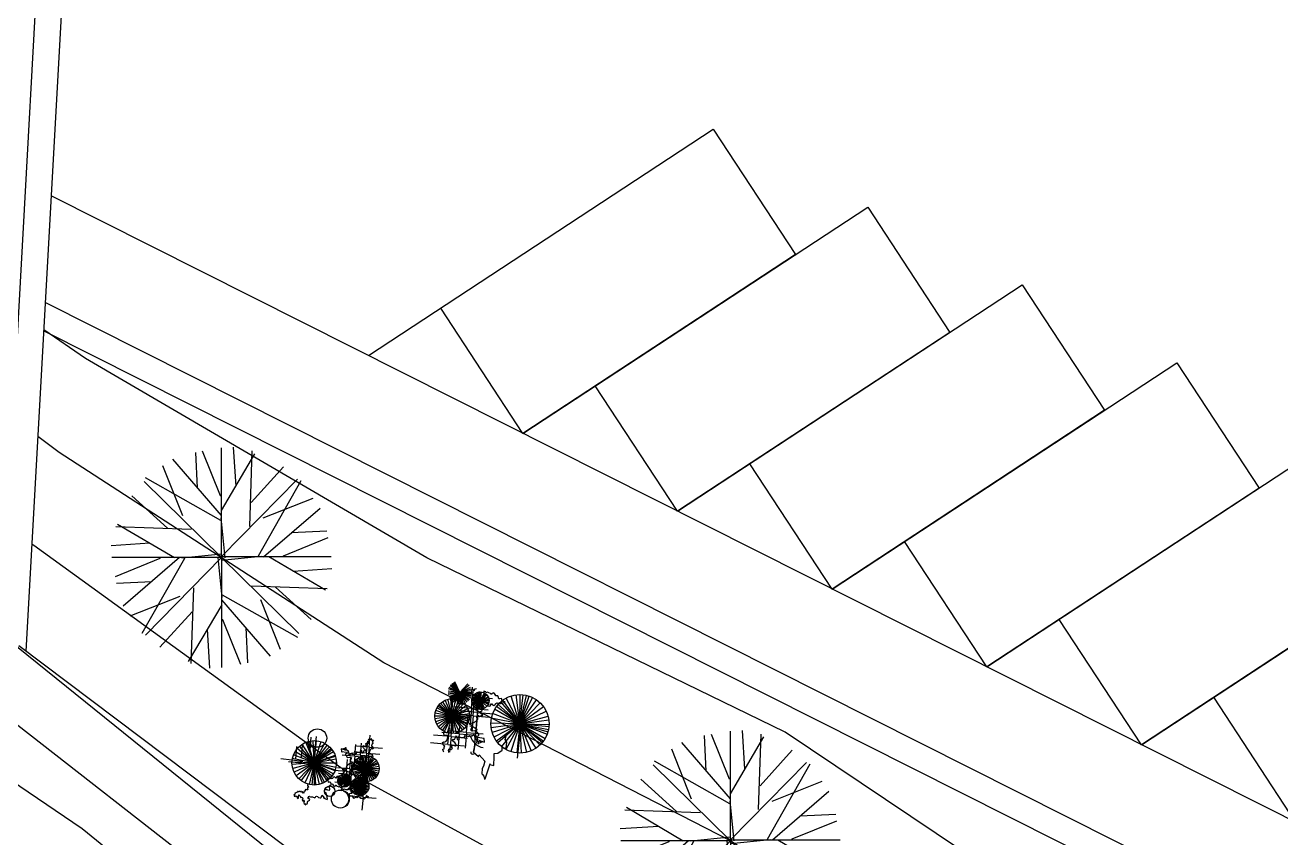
# Model space of a CAD drawing. Header units: millimetres. Extents: x 387 to 811, y 539 to 827.
# Drawn here: x 721.18 to 740.45, y 724.82 to 737.29 of the extents above; entities that cross this region are included whole.
import ezdxf

# ---------------------------------------------------------------- set-up
doc = ezdxf.new("R2010")
doc.units = ezdxf.units.MM
for name, color, linetype in [('12', 115, 'Continuous'), ('cuvas de nível', 51, 'Continuous'), ('LINHA FINA', 8, 'Continuous'), ('MOBILIARIO', 3, 'Continuous'), ('vegetação', 112, 'Continuous')]:
    doc.layers.add(name, color=color, linetype=linetype)

# ---------------------------------------------------------------- blocks, each defined once
blk = doc.blocks.new('T2', base_point=(179.76, 122.92))
for p, q in [((166.66, 160.66), (165.76, 179.9)), ((179.27, 156.4), (169.42, 180.59)), ((179.68, 148.48), (197.76, 179.21)), ((179.76, 122.92), (179.76, 182.32)), ((187.6, 161.67), (186.23, 182.74)), ((158.72, 145.53), (148.04, 172.54)), ((179.77, 145.68), (153.43, 176.25)), ((137.87, 164.08), (179.76, 122.92)), ((179.38, 143.01), (138.6, 166.06)), ((150.5, 138.92), (131.2, 156.4)), ((179.76, 156.27), (179.27, 156.4)), ((181.73, 122.9), (179.52, 144.47)), ((163.39, 138.18), (122.51, 139.57))]:
    blk.add_line(p, q)
blk = doc.blocks.new('AHUA1PL2')
for p, q in [((-0.371, 1.069), (-0.397, 1.614)), ((-0.014, 0.948), (-0.293, 1.634)), ((-0.002, 0.724), (0.51, 1.595)), ((0, 0), (0, 1.683)), ((0.222, 1.098), (0.183, 1.695)), ((-0.596, 0.641), (-0.899, 1.406)), ((0, 0.645), (-0.746, 1.511)), ((-1.187, 1.166), (0, 0)), ((-0.011, 0.569), (-1.166, 1.222)), ((-0.829, 0.453), (-1.376, 0.948)), ((0, 0.945), (-0.014, 0.948)), ((0.056, -0.001), (-0.007, 0.61)), ((-0.464, 0.432), (-1.622, 0.472))]:
    blk.add_line(p, q)
at = {"xscale": 0.02833333322, "yscale": 0.02833333322, "zscale": 0.02833333322}
for p, rotation in [((0, 0.015), 269.9999999999999), ((0, 0), 89.99999999999999), ((0, 0), 180)]:
    blk.add_blockref('T2', p, dxfattribs=dict(at, rotation=rotation))

msp = doc.modelspace()

# ---------------------------------------------------------------- linework, layer by layer
at = {"layer": '12'}
msp.add_line((727.756, 722.743, 98.98), (721.086, 727.763, 99.34), dxfattribs=at)
msp.add_polyline3d([(712.172, 731.704, 92.287), (715.866, 729.163, 92.81), (722.056, 724.963, 93.43), (733.296, 715.813, 94.5), (737.436, 712.293, 94.93), (741.066, 708.673, 94.97), (747.308, 702.019, 95.032)], dxfattribs=at)
at = {"layer": 'cuvas de nível'}
for points in [[(751.303, 693.215, 97), (753.266, 695.053, 97), (752.856, 697.003, 97), (752.106, 699.673, 97), (746.336, 707.393, 97), (741.246, 712.263, 97), (739.116, 714.253, 97), (736.856, 716.403, 97), (735.116, 718.313, 97), (730.336, 721.413, 97), (725.366, 724.273, 97), (720.916, 727.863, 97), (716.526, 731.553, 97), (712.266, 735.413, 97), (712.172, 735.532, 97)], [(745.687, 693.215, 96), (743.736, 696.653, 96), (740.706, 700.913, 96), (739.136, 702.783, 96), (737.756, 704.953, 96), (739.286, 710.483, 96), (733.836, 717.203, 96), (729.246, 720.313, 96), (724.756, 723.663, 96), (720.156, 727.253, 96), (715.236, 731.023, 96), (712.172, 733.948, 96)], [(759.058, 693.215, 100), (758.076, 696.923, 100), (758.436, 704.403, 100), (756.106, 710.073, 100), (750.566, 713.603, 100), (747.396, 715.283, 100), (744.876, 716.823, 100), (742.486, 718.553, 100), (740.626, 720.203, 100), (737.866, 723.073, 100), (732.846, 726.443, 100), (727.346, 729.113, 100), (722.106, 732.173, 100), (721.467, 732.613, 100)], [(757.288, 693.215, 99), (756.076, 697.813, 99), (756.356, 700.013, 99), (755.766, 705.413, 99), (754.296, 707.053, 99), (750.896, 709.873, 99), (745.736, 713.723, 99), (741.256, 716.893, 99), (739.886, 717.993, 99), (738.526, 719.473, 99), (736.946, 721.483, 99), (732.006, 724.773, 99), (726.686, 727.503, 99), (721.706, 730.733, 99), (721.377, 730.976, 99)], [(756.05, 693.215, 98), (755.056, 699.353, 98), (755.746, 701.363, 98), (755.286, 702.703, 98), (753.056, 705.793, 98), (751.396, 705.913, 98), (747.736, 709.293, 98), (743.676, 712.783, 98), (740.546, 715.413, 98), (739.316, 716.393, 98), (737.676, 717.953, 98), (736.036, 719.903, 98), (731.166, 723.093, 98), (726.026, 725.893, 98), (721.316, 729.303, 98), (721.286, 729.327, 98)]]:
    msp.add_polyline3d(points, dxfattribs=at)
at = {"layer": 'LINHA FINA'}
msp.add_line((757.771, 716.455, 122.59), (721.58, 734.668, 122.59), dxfattribs=at)
at = {"layer": 'LINHA FINA', "elevation": 98.996}
for points in [[(726.45, 732.217), (731.74, 735.69), (733.002, 733.768), (728.822, 731.024), (727.56, 732.946)], [(728.822, 731.024), (734.112, 734.496), (735.374, 732.574), (731.195, 729.83), (729.932, 731.752)], [(731.195, 729.83), (736.484, 733.303), (737.747, 731.38), (733.567, 728.636), (732.305, 730.558)], [(733.567, 728.636), (738.857, 732.109), (740.119, 730.186), (735.939, 727.442), (734.677, 729.365)], [(735.939, 727.442), (741.229, 730.915), (742.491, 728.992), (738.312, 726.248), (737.049, 728.171)], [(738.312, 726.248), (743.601, 729.721), (744.864, 727.798), (740.684, 725.054), (739.422, 726.977)]]:
    msp.add_lwpolyline(points, dxfattribs=at)
at = {"layer": 'MOBILIARIO'}
for p, q in [((722.682, 754.633, 114.794), (721.195, 727.681, 99.147)), ((722.252, 754.1, 114.471), (720.809, 727.955, 99.293)), ((757.096, 715.115, 122.59), (721.49, 733.034, 122.59)), ((757.235, 714.598, 122.59), (721.466, 732.599, 122.59))]:
    msp.add_line(p, q, dxfattribs=at)
at = {"layer": 'vegetação'}
for p, q in [((727.854, 727.047, 99), (727.681, 727.105, 99)), ((727.854, 727.047, 99), (727.69, 727.128, 99)), ((727.854, 727.047, 99), (727.706, 727.154, 99)), ((727.854, 727.047, 99), (727.712, 727.162, 99)), ((727.854, 727.047, 99), (727.723, 727.174, 99)), ((727.854, 727.047, 99), (727.735, 727.186, 99)), ((727.854, 727.047, 99), (727.749, 727.196, 99)), ((727.854, 727.047, 99), (727.761, 727.205, 99)), ((727.854, 727.047, 99), (727.775, 727.212, 99)), ((727.854, 727.047, 99), (727.975, 727.184, 99)), ((727.854, 727.047, 99), (727.994, 727.165, 99)), ((727.854, 727.047, 99), (728.016, 727.133, 99)), ((727.854, 727.047, 99), (728.016, 727.133, 99)), ((727.854, 727.047, 99), (728.029, 727.103, 99)), ((727.854, 727.047, 99), (728.034, 727.079, 99)), ((727.734, 726.687, 99), (727.554, 726.884, 99)), ((727.734, 726.687, 99), (727.589, 726.911, 99)), ((727.734, 726.687, 99), (727.628, 726.932, 99)), ((727.734, 726.687, 99), (727.67, 726.946, 99)), ((727.854, 727.047, 99), (727.672, 727.04, 99)), ((727.854, 727.047, 99), (727.673, 727.071, 99)), ((727.854, 727.047, 99), (727.674, 727.016, 99)), ((727.854, 727.047, 99), (727.684, 726.981, 99)), ((727.854, 727.047, 99), (727.693, 726.961, 99)), ((727.854, 727.047, 99), (727.701, 726.947, 99)), ((727.734, 726.687, 99), (727.713, 726.953, 99)), ((727.854, 727.047, 99), (727.714, 726.93, 99)), ((727.854, 727.047, 99), (727.727, 726.916, 99)), ((727.734, 726.687, 99), (727.742, 726.953, 99)), ((727.734, 726.687, 99), (727.789, 726.948, 99)), ((727.734, 726.687, 99), (727.842, 726.931, 99)), ((727.734, 726.687, 99), (727.881, 726.909, 99)), ((727.854, 727.047, 99), (727.746, 726.9, 99)), ((727.854, 727.047, 99), (727.774, 726.883, 99)), ((727.854, 727.047, 99), (727.805, 726.871, 99)), ((727.854, 727.047, 99), (727.837, 726.865, 99)), ((727.854, 727.047, 99), (728.037, 727.054, 99)), ((727.854, 727.047, 99), (727.961, 726.899, 99)), ((727.854, 727.047, 99), (727.933, 726.882, 99)), ((727.854, 727.047, 99), (728.019, 726.967, 99)), ((727.854, 727.047, 99), (728.003, 726.94, 99)), ((727.854, 727.047, 99), (727.986, 726.92, 99)), ((727.854, 727.047, 99), (727.986, 726.92, 99)), ((727.854, 727.047, 99), (728.037, 727.038, 99)), ((727.854, 727.047, 99), (728.032, 727.005, 99)), ((727.854, 727.047, 99), (728.036, 727.024, 99)), ((727.854, 727.047, 99), (728.029, 726.994, 99)), ((727.854, 727.047, 99), (727.87, 726.865, 99)), ((727.854, 727.047, 99), (727.886, 726.867, 99)), ((727.854, 727.047, 99), (727.902, 726.871, 99)), ((728.032, 726.805, 99), (728.055, 727.064, 99)), ((728.168, 726.926, 99), (728.035, 726.932, 99)), ((728.168, 726.926, 99), (728.035, 726.915, 99)), ((728.168, 726.926, 99), (728.036, 726.945, 99)), ((728.168, 726.926, 99), (728.039, 726.963, 99)), ((728.168, 726.926, 99), (728.039, 726.892, 99)), ((728.168, 726.926, 99), (728.047, 726.869, 99)), ((728.168, 726.926, 99), (728.048, 726.985, 99)), ((728.056, 726.693, 99), (728.079, 726.952, 99)), ((728.168, 726.926, 99), (728.059, 726.848, 99)), ((728.168, 726.926, 99), (728.06, 727.005, 99)), ((728.15, 727.064, 99), (728.07, 726.142, 99)), ((728.168, 726.926, 99), (728.075, 726.83, 99)), ((728.168, 726.926, 99), (728.075, 726.83, 99)), ((728.168, 726.926, 99), (728.076, 727.023, 99)), ((728.356, 726.953, 99), (728.088, 726.977, 99)), ((728.168, 726.926, 99), (728.094, 726.815, 99)), ((728.168, 726.926, 99), (728.095, 727.038, 99)), ((728.168, 726.926, 99), (728.115, 726.804, 99)), ((728.168, 726.926, 99), (728.12, 727.051, 99)), ((728.122, 726.744, 99), (728.145, 727.003, 99)), ((728.168, 726.926, 99), (728.137, 726.796, 99)), ((728.168, 726.926, 99), (728.141, 727.057, 99)), ((728.168, 726.926, 99), (728.161, 726.793, 99)), ((728.168, 726.926, 99), (728.163, 727.06, 99)), ((728.168, 726.926, 99), (728.185, 727.059, 99)), ((728.168, 726.926, 99), (728.232, 727.043, 99)), ((728.168, 726.926, 99), (728.246, 727.035, 99)), ((728.168, 726.926, 99), (728.263, 727.02, 99)), ((728.168, 726.926, 99), (728.269, 727.013, 99)), ((728.168, 726.926, 99), (728.288, 726.984, 99)), ((728.168, 726.926, 99), (728.293, 726.972, 99)), ((728.168, 726.926, 99), (728.299, 726.949, 99)), ((728.168, 726.926, 99), (728.299, 726.949, 99)), ((728.168, 726.926, 99), (728.298, 726.898, 99)), ((728.168, 726.926, 99), (728.301, 726.925, 99)), ((728.168, 726.926, 99), (728.288, 726.868, 99)), ((728.168, 726.926, 99), (728.293, 726.879, 99)), ((728.168, 726.926, 99), (728.185, 726.794, 99)), ((728.168, 726.926, 99), (728.268, 726.838, 99)), ((728.168, 726.926, 99), (728.23, 726.808, 99)), ((728.168, 726.926, 99), (728.208, 726.799, 99)), ((728.168, 726.926, 99), (728.23, 726.808, 99)), ((728.775, 726.568, 99), (728.481, 726.906, 99)), ((728.775, 726.568, 99), (728.514, 726.932, 99)), ((728.775, 726.568, 99), (728.565, 726.964, 99)), ((728.775, 726.568, 99), (728.639, 726.995, 99)), ((728.775, 726.568, 99), (728.718, 727.013, 99)), ((728.775, 726.568, 99), (728.778, 727.016, 99)), ((728.775, 726.568, 99), (728.824, 727.014, 99)), ((728.775, 726.568, 99), (728.877, 727.005, 99)), ((728.775, 726.568, 99), (728.916, 726.994, 99)), ((728.775, 726.568, 99), (728.966, 726.974, 99)), ((728.775, 726.568, 99), (729.03, 726.937, 99)), ((728.775, 726.568, 99), (729.087, 726.891, 99)), ((728.775, 726.568, 99), (729.087, 726.89, 99)), ((727.734, 726.687, 99), (727.471, 726.732, 99)), ((727.734, 726.687, 99), (727.482, 726.774, 99)), ((727.734, 726.687, 99), (727.5, 726.815, 99)), ((727.734, 726.687, 99), (727.516, 726.84, 99)), ((727.734, 726.687, 99), (727.53, 726.859, 99)), ((727.734, 726.687, 99), (727.916, 726.882, 99)), ((727.734, 726.687, 99), (727.946, 726.85, 99)), ((727.734, 726.687, 99), (727.973, 726.806, 99)), ((727.734, 726.687, 99), (727.987, 726.772, 99)), ((727.734, 726.687, 99), (727.998, 726.729, 99)), ((727.734, 726.687, 99), (728.001, 726.691, 99)), ((728.032, 726.805, 99), (727.765, 726.828, 99)), ((728.056, 726.693, 99), (727.789, 726.716, 99)), ((728.122, 726.744, 99), (727.855, 726.768, 99)), ((727.957, 726.438, 99), (727.98, 726.697, 99)), ((728.032, 726.805, 99), (728.011, 726.563, 99)), ((728.032, 726.805, 99), (728.285, 726.783, 99)), ((728.056, 726.693, 99), (728.035, 726.451, 99)), ((728.056, 726.693, 99), (728.309, 726.67, 99)), ((728.122, 726.744, 99), (728.101, 726.502, 99)), ((728.122, 726.744, 99), (728.375, 726.722, 99)), ((728.775, 726.568, 99), (728.355, 726.725, 99)), ((728.775, 726.568, 99), (728.387, 726.792, 99)), ((728.775, 726.568, 99), (728.414, 726.834, 99)), ((728.775, 726.568, 99), (728.439, 726.865, 99)), ((728.775, 726.568, 99), (729.136, 726.834, 99)), ((728.775, 726.568, 99), (729.18, 726.761, 99)), ((727.734, 726.687, 99), (727.467, 726.688, 99)), ((727.734, 726.687, 99), (727.471, 726.644, 99)), ((727.734, 726.687, 99), (727.481, 726.601, 99)), ((727.734, 726.687, 99), (727.499, 726.561, 99)), ((727.734, 726.687, 99), (727.523, 726.524, 99)), ((727.734, 726.687, 99), (727.552, 726.491, 99)), ((727.734, 726.687, 99), (727.581, 726.468, 99)), ((727.734, 726.687, 99), (727.612, 726.449, 99)), ((727.734, 726.687, 99), (727.656, 726.431, 99)), ((727.734, 726.687, 99), (727.656, 726.431, 99)), ((727.669, 726.253, 99), (727.692, 726.512, 99)), ((727.734, 726.687, 99), (727.711, 726.421, 99)), ((727.718, 726.373, 99), (727.74, 726.632, 99)), ((727.734, 726.687, 99), (727.989, 726.608, 99)), ((727.734, 726.687, 99), (727.997, 726.641, 99)), ((727.734, 726.687, 99), (728, 726.667, 99)), ((727.734, 726.687, 99), (727.798, 726.428, 99)), ((727.734, 726.687, 99), (727.84, 726.442, 99)), ((727.734, 726.687, 99), (727.922, 726.497, 99)), ((727.734, 726.687, 99), (727.895, 726.473, 99)), ((727.734, 726.687, 99), (727.968, 726.558, 99)), ((727.734, 726.687, 99), (727.953, 726.533, 99)), ((727.734, 726.687, 99), (727.953, 726.533, 99)), ((727.734, 726.687, 99), (727.977, 726.575, 99)), ((727.734, 726.687, 99), (727.75, 726.42, 99)), ((727.845, 726.415, 99), (727.868, 726.674, 99)), ((728.775, 726.568, 99), (728.327, 726.58, 99)), ((728.775, 726.568, 99), (728.331, 726.506, 99)), ((728.775, 726.568, 99), (728.335, 726.654, 99)), ((728.775, 726.568, 99), (728.348, 726.434, 99)), ((728.775, 726.568, 99), (728.376, 726.365, 99)), ((728.775, 726.568, 99), (728.415, 726.302, 99)), ((728.775, 726.568, 99), (728.436, 726.275, 99)), ((728.775, 726.568, 99), (728.494, 726.219, 99)), ((728.775, 726.568, 99), (728.561, 726.175, 99)), ((728.775, 726.568, 99), (728.635, 726.143, 99)), ((728.775, 726.568, 99), (728.635, 726.143, 99)), ((728.775, 726.568, 99), (728.727, 726.123, 99)), ((728.775, 726.568, 99), (729.208, 726.685, 99)), ((728.775, 726.568, 99), (729.219, 726.63, 99)), ((728.775, 726.568, 99), (728.945, 726.153, 99)), ((728.775, 726.568, 99), (729.122, 726.284, 99)), ((728.775, 726.568, 99), (729.137, 726.303, 99)), ((728.775, 726.568, 99), (729.083, 726.243, 99)), ((728.775, 726.568, 99), (729.137, 726.303, 99)), ((728.775, 726.568, 99), (729.02, 726.193, 99)), ((728.775, 726.568, 99), (729.164, 726.345, 99)), ((728.775, 726.568, 99), (729.195, 726.412, 99)), ((728.775, 726.568, 99), (728.874, 726.131, 99)), ((728.775, 726.568, 99), (729.215, 726.483, 99)), ((728.775, 726.568, 99), (729.207, 726.447, 99)), ((728.775, 726.568, 99), (729.223, 726.556, 99)), ((728.775, 726.568, 99), (729.222, 726.526, 99)), ((728.775, 726.568, 99), (728.793, 726.12, 99)), ((725.568, 726.363, 98), (725.55, 726.165, 98)), ((725.618, 725.971, 98), (725.604, 726.312, 98)), ((725.647, 726.372, 98), (725.611, 726.041, 98)), ((725.618, 725.971, 98), (725.655, 726.311, 98)), ((726.46, 726.211, 98), (726.476, 726.395, 98)), ((727.718, 726.373, 99), (727.45, 726.397, 99)), ((727.845, 726.415, 99), (727.578, 726.438, 99)), ((727.957, 726.438, 99), (727.69, 726.462, 99)), ((727.718, 726.373, 99), (727.696, 726.132, 99)), ((727.718, 726.373, 99), (727.97, 726.351, 99)), ((727.845, 726.415, 99), (727.824, 726.173, 99)), ((727.845, 726.415, 99), (728.098, 726.393, 99)), ((727.957, 726.438, 99), (727.936, 726.197, 99)), ((727.957, 726.438, 99), (728.21, 726.416, 99)), ((728.736, 726.043, 99), (728.784, 726.477, 99)), ((725.618, 725.971, 98), (725.322, 726.142, 98)), ((725.348, 726.222, 98), (725.331, 726.024, 98)), ((725.618, 725.971, 98), (725.354, 726.188, 98)), ((725.618, 725.971, 98), (725.393, 726.228, 98)), ((725.433, 726.24, 98), (725.416, 726.042, 98)), ((725.618, 725.971, 98), (725.431, 726.257, 98)), ((725.618, 725.971, 98), (725.489, 726.287, 98)), ((725.618, 725.971, 98), (725.514, 726.297, 98)), ((725.618, 725.971, 98), (725.725, 726.295, 98)), ((725.618, 725.971, 98), (725.725, 726.295, 98)), ((725.618, 725.971, 98), (725.781, 726.271, 98)), ((725.618, 725.971, 98), (725.82, 726.246, 98)), ((725.618, 725.971, 98), (725.855, 726.216, 98)), ((725.618, 725.971, 98), (725.876, 726.195, 98)), ((725.618, 725.971, 98), (725.892, 726.174, 98)), ((725.618, 725.971, 98), (725.912, 726.145, 98)), ((726.423, 726.12, 98), (726.231, 726.137, 98)), ((726.241, 726.07, 98), (726.257, 726.254, 98)), ((726.46, 726.211, 98), (726.268, 726.228, 98)), ((726.326, 726.088, 98), (726.342, 726.272, 98)), ((726.423, 726.12, 98), (726.406, 725.922, 98)), ((726.423, 726.12, 98), (726.439, 726.304, 98)), ((726.423, 726.12, 98), (726.627, 726.102, 98)), ((726.46, 726.211, 98), (726.443, 726.014, 98)), ((726.46, 726.211, 98), (726.664, 726.193, 98)), ((727.669, 726.253, 99), (727.402, 726.277, 99)), ((727.669, 726.253, 99), (727.922, 726.231, 99)), ((725.105, 726.035, 98), (725.446, 725.997, 98)), ((725.222, 725.989, 98), (725.426, 725.971, 98)), ((725.618, 725.971, 98), (725.276, 725.98, 98)), ((725.618, 725.971, 98), (725.277, 725.943, 98)), ((725.618, 725.971, 98), (725.282, 726.036, 98)), ((725.618, 725.971, 98), (725.288, 725.882, 98)), ((725.618, 725.971, 98), (725.298, 726.091, 98)), ((725.618, 725.971, 98), (725.309, 725.825, 98)), ((725.618, 725.971, 98), (725.343, 725.769, 98)), ((725.618, 725.971, 98), (725.38, 725.726, 98)), ((725.618, 725.971, 98), (725.415, 725.696, 98)), ((725.618, 725.971, 98), (725.472, 725.662, 98)), ((725.618, 725.971, 98), (725.54, 725.639, 98)), ((725.618, 725.971, 98), (725.58, 725.632, 98)), ((725.618, 725.971, 98), (725.616, 725.63, 98)), ((725.618, 725.971, 98), (725.938, 726.09, 98)), ((725.618, 725.971, 98), (725.943, 726.074, 98)), ((725.618, 725.971, 98), (725.954, 726.031, 98)), ((725.618, 725.971, 98), (725.842, 725.714, 98)), ((725.618, 725.971, 98), (725.817, 725.694, 98)), ((725.618, 725.971, 98), (725.874, 725.745, 98)), ((725.618, 725.971, 98), (725.937, 725.852, 98)), ((725.618, 725.971, 98), (725.942, 725.864, 98)), ((725.618, 725.971, 98), (725.913, 725.801, 98)), ((725.618, 725.971, 98), (725.893, 725.769, 98)), ((725.618, 725.971, 98), (725.953, 725.906, 98)), ((725.618, 725.971, 98), (725.959, 725.97, 98)), ((725.618, 725.971, 98), (725.959, 725.97, 98)), ((725.618, 725.971, 98), (725.693, 725.638, 98)), ((725.618, 725.971, 98), (725.746, 725.655, 98)), ((725.618, 725.971, 98), (725.778, 725.67, 98)), ((725.618, 725.971, 98), (725.637, 725.63, 98)), ((726.241, 726.07, 98), (726.048, 726.087, 98)), ((726.115, 725.837, 98), (726.131, 726.021, 98)), ((726.326, 726.088, 98), (726.133, 726.105, 98)), ((726.166, 725.877, 98), (726.182, 726.061, 98)), ((726.184, 725.791, 98), (726.2, 725.975, 98)), ((726.411, 725.881, 98), (726.214, 725.932, 98)), ((726.411, 725.881, 98), (726.219, 725.948, 98)), ((726.241, 726.07, 98), (726.223, 725.873, 98)), ((726.411, 725.881, 98), (726.232, 725.979, 98)), ((726.241, 726.07, 98), (726.444, 726.052, 98)), ((726.411, 725.881, 98), (726.244, 725.998, 98)), ((726.411, 725.881, 98), (726.251, 726.007, 98)), ((726.411, 725.881, 98), (726.268, 726.026, 98)), ((726.411, 725.881, 98), (726.296, 726.049, 98)), ((726.326, 726.088, 98), (726.309, 725.891, 98)), ((726.326, 726.088, 98), (726.53, 726.07, 98)), ((726.411, 725.881, 98), (726.328, 726.067, 98)), ((726.411, 725.881, 98), (726.33, 726.068, 98)), ((726.411, 725.881, 98), (726.345, 726.073, 98)), ((726.411, 725.881, 98), (726.362, 726.079, 98)), ((726.411, 725.881, 98), (726.398, 726.084, 98)), ((726.411, 725.881, 98), (726.428, 726.084, 98)), ((726.411, 725.881, 98), (726.47, 726.076, 98)), ((726.411, 725.881, 98), (726.47, 726.076, 98)), ((726.411, 725.881, 98), (726.504, 726.062, 98)), ((726.411, 725.881, 98), (726.527, 726.048, 98)), ((726.411, 725.881, 98), (726.549, 726.03, 98)), ((726.411, 725.881, 98), (726.572, 726.005, 98)), ((726.411, 725.881, 98), (726.59, 725.977, 98)), ((726.411, 725.881, 98), (726.6, 725.956, 98)), ((726.411, 725.881, 98), (726.61, 725.921, 98)), ((726.115, 725.837, 98), (725.922, 725.854, 98)), ((726.166, 725.877, 98), (725.973, 725.893, 98)), ((726.08, 725.699, 98), (725.985, 725.735, 98)), ((726.08, 725.699, 98), (725.989, 725.743, 98)), ((726.184, 725.791, 98), (725.991, 725.808, 98)), ((726.08, 725.699, 98), (726.004, 725.766, 98)), ((726.08, 725.699, 98), (726.033, 725.788, 98)), ((726.08, 725.699, 98), (726.033, 725.788, 98)), ((726.08, 725.699, 98), (726.049, 725.795, 98)), ((726.08, 725.699, 98), (726.077, 725.8, 98)), ((726.08, 725.699, 98), (726.093, 725.799, 98)), ((726.08, 725.699, 98), (726.11, 725.796, 98)), ((726.08, 725.699, 98), (726.121, 725.792, 98)), ((726.08, 725.699, 98), (726.137, 725.783, 98)), ((726.08, 725.699, 98), (726.151, 725.772, 98)), ((726.08, 725.699, 98), (726.151, 725.772, 98)), ((726.08, 725.699, 98), (726.163, 725.758, 98)), ((726.08, 725.699, 98), (726.172, 725.742, 98)), ((726.115, 725.837, 98), (726.098, 725.64, 98)), ((726.115, 725.837, 98), (726.319, 725.82, 98)), ((726.166, 725.877, 98), (726.148, 725.679, 98)), ((726.166, 725.877, 98), (726.369, 725.859, 98)), ((726.184, 725.791, 98), (726.166, 725.594, 98)), ((726.184, 725.791, 98), (726.387, 725.773, 98)), ((726.411, 725.881, 98), (726.207, 725.878, 98)), ((726.411, 725.881, 98), (726.208, 725.896, 98)), ((726.411, 725.881, 98), (726.209, 725.86, 98)), ((726.411, 725.881, 98), (726.21, 725.916, 98)), ((726.411, 725.881, 98), (726.216, 725.824, 98)), ((726.411, 725.881, 98), (726.229, 725.79, 98)), ((726.411, 725.881, 98), (726.248, 725.759, 98)), ((726.319, 725.607, 98), (726.259, 725.732, 98)), ((726.411, 725.881, 98), (726.273, 725.732, 98)), ((726.319, 725.607, 98), (726.28, 725.74, 98)), ((726.411, 725.881, 98), (726.294, 725.715, 98)), ((726.319, 725.607, 98), (726.303, 725.745, 98)), ((726.319, 725.607, 98), (726.326, 725.746, 98)), ((726.319, 725.607, 98), (726.339, 725.744, 98)), ((726.319, 725.607, 98), (726.357, 725.741, 98)), ((726.319, 725.607, 98), (726.38, 725.732, 98)), ((726.411, 725.881, 98), (726.328, 725.695, 98)), ((726.411, 725.881, 98), (726.351, 725.687, 98)), ((726.411, 725.881, 98), (726.369, 725.682, 98)), ((726.411, 725.881, 98), (726.393, 725.679, 98)), ((726.411, 725.881, 98), (726.614, 725.885, 98)), ((726.411, 725.881, 98), (726.614, 725.885, 98)), ((726.411, 725.881, 98), (726.414, 725.678, 98)), ((726.411, 725.881, 98), (726.441, 725.68, 98)), ((726.411, 725.881, 98), (726.477, 725.689, 98)), ((726.411, 725.881, 98), (726.566, 725.75, 98)), ((726.411, 725.881, 98), (726.54, 725.724, 98)), ((726.411, 725.881, 98), (726.51, 725.704, 98)), ((726.411, 725.881, 98), (726.577, 725.764, 98)), ((726.411, 725.881, 98), (726.589, 725.784, 98)), ((726.411, 725.881, 98), (726.611, 725.848, 98)), ((726.411, 725.881, 98), (726.602, 725.813, 98)), ((725.937, 725.678, 98), (726.141, 725.66, 98)), ((726.08, 725.699, 98), (725.979, 725.703, 98)), ((726.08, 725.699, 98), (725.979, 725.686, 98)), ((726.08, 725.699, 98), (725.981, 725.72, 98)), ((726.08, 725.699, 98), (725.983, 725.67, 98)), ((726.08, 725.699, 98), (725.989, 725.654, 98)), ((726.08, 725.699, 98), (725.993, 725.647, 98)), ((726.08, 725.699, 98), (726.003, 725.632, 98)), ((726.08, 725.699, 98), (726.016, 725.619, 98)), ((726.08, 725.699, 98), (726.032, 725.609, 98)), ((726.08, 725.699, 98), (726.067, 725.598, 98)), ((726.08, 725.699, 98), (726.178, 725.725, 98)), ((726.08, 725.699, 98), (726.182, 725.707, 98)), ((726.08, 725.699, 98), (726.162, 725.638, 98)), ((726.08, 725.699, 98), (726.178, 725.671, 98)), ((726.08, 725.699, 98), (726.181, 725.684, 98)), ((726.08, 725.699, 98), (726.172, 725.654, 98)), ((726.08, 725.699, 98), (726.182, 725.694, 98)), ((726.08, 725.699, 98), (726.117, 725.604, 98)), ((726.08, 725.699, 98), (726.084, 725.597, 98)), ((726.08, 725.699, 98), (726.101, 725.599, 98)), ((726.08, 725.699, 98), (726.084, 725.597, 98)), ((726.08, 725.699, 98), (726.136, 725.613, 98)), ((726.08, 725.699, 98), (726.15, 725.625, 98)), ((726.319, 725.607, 98), (726.18, 725.614, 98)), ((726.319, 725.607, 98), (726.18, 725.601, 98)), ((726.319, 725.607, 98), (726.181, 725.626, 98)), ((726.319, 725.607, 98), (726.182, 725.582, 98)), ((726.319, 725.607, 98), (726.186, 725.647, 98)), ((726.319, 725.607, 98), (726.186, 725.564, 98)), ((726.319, 725.607, 98), (726.191, 725.662, 98)), ((726.319, 725.607, 98), (726.194, 725.668, 98)), ((726.319, 725.607, 98), (726.196, 725.541, 98)), ((726.319, 725.607, 98), (726.196, 725.541, 98)), ((726.319, 725.607, 98), (726.206, 725.688, 98)), ((726.319, 725.607, 98), (726.212, 725.517, 98)), ((726.319, 725.607, 98), (726.221, 725.705, 98)), ((726.319, 725.607, 98), (726.227, 725.502, 98)), ((726.319, 725.607, 98), (726.239, 725.72, 98)), ((726.319, 725.607, 98), (726.247, 725.487, 98)), ((726.319, 725.607, 98), (726.258, 725.481, 98)), ((726.319, 725.607, 98), (726.268, 725.477, 98)), ((726.319, 725.607, 98), (726.29, 725.47, 98)), ((726.319, 725.607, 98), (726.3, 725.469, 98)), ((726.319, 725.607, 98), (726.318, 725.467, 98)), ((726.319, 725.607, 98), (726.402, 725.719, 98)), ((726.319, 725.607, 98), (726.416, 725.707, 98)), ((726.319, 725.607, 98), (726.426, 725.696, 98)), ((726.319, 725.607, 98), (726.436, 725.683, 98)), ((726.319, 725.607, 98), (726.442, 725.672, 98)), ((726.319, 725.607, 98), (726.449, 725.657, 98)), ((726.319, 725.607, 98), (726.456, 725.631, 98)), ((726.319, 725.607, 98), (726.458, 725.612, 98)), ((726.319, 725.607, 98), (726.417, 725.508, 98)), ((726.319, 725.607, 98), (726.432, 725.525, 98)), ((726.319, 725.607, 98), (726.444, 725.545, 98)), ((726.319, 725.607, 98), (726.457, 725.587, 98)), ((726.319, 725.607, 98), (726.451, 725.563, 98)), ((726.319, 725.607, 98), (726.4, 725.493, 98)), ((726.319, 725.607, 98), (726.358, 725.473, 98)), ((726.319, 725.607, 98), (726.343, 725.469, 98)), ((726.319, 725.607, 98), (726.343, 725.469, 98)), ((726.319, 725.607, 98), (726.38, 725.481, 98)), ((726.368, 725.444, 98), (726.384, 725.628, 98)), ((726.368, 725.444, 98), (726.175, 725.461, 98)), ((726.368, 725.444, 98), (726.35, 725.246, 98)), ((726.368, 725.444, 98), (726.571, 725.426, 98))]:
    msp.add_line(p, q, dxfattribs=at)
for points, elevation in [([(728.042, 727.129), (728.03, 727.049), (728.049, 727.104), (728.062, 727.089), (728.061, 727.075), (728.071, 727.079), (728.087, 727.106), (728.087, 727.106), (728.107, 727.109), (728.111, 727.108)], 99), ([(728.279, 726.845), (728.313, 726.842), (728.322, 726.846), (728.324, 726.865), (728.324, 726.87), (728.349, 726.873), (728.357, 726.857), (728.375, 726.851), (728.401, 726.868), (728.401, 726.873), (728.407, 726.882), (728.426, 726.89), (728.426, 726.89), (728.439, 726.869), (728.464, 726.882), (728.478, 726.88), (728.513, 726.892), (728.542, 726.899), (728.547, 726.908), (728.519, 726.91), (728.505, 726.911), (728.501, 726.921), (728.494, 726.955), (728.465, 726.953), (728.456, 726.954), (728.451, 726.954), (728.44, 726.989), (728.436, 726.999), (728.417, 726.996), (728.417, 726.996), (728.398, 726.997), (728.399, 727.012), (728.382, 727.037), (728.368, 727.043), (728.348, 727.035), (728.343, 727.026), (728.279, 727.056), (728.273, 727.046), (728.259, 727.048), (728.25, 727.058), (728.223, 727.07), (728.221, 727.056)], 99), ([(728.32, 727.038), (728.319, 727.034), (728.322, 727.034), (728.325, 727.034), (728.327, 727.034), (728.327, 727.032), (728.329, 727.031), (728.33, 727.03), (728.334, 727.028), (728.335, 727.028), (728.341, 727.026), (728.345, 727.03), (728.345, 727.031), (728.35, 727.036)], 99), ([(727.686, 726.131), (727.683, 726.142), (727.679, 726.152), (727.686, 726.18), (727.701, 726.188), (727.714, 726.173), (727.74, 726.194), (727.727, 726.205), (727.729, 726.234), (727.744, 726.242), (727.786, 726.229), (727.802, 726.242), (727.793, 726.252), (727.785, 726.267), (727.776, 726.282), (727.763, 726.293), (727.741, 726.319), (727.743, 726.333), (727.771, 726.33), (727.793, 726.367), (727.8, 726.385), (727.814, 726.331), (727.832, 726.311), (727.848, 726.338), (727.835, 726.353), (727.837, 726.372), (727.869, 726.36), (727.888, 726.358), (727.927, 726.369), (727.929, 726.388), (727.948, 726.382), (727.99, 726.373), (728, 726.382), (728.014, 726.376), (728.053, 726.387), (728.065, 726.41), (728.087, 726.341), (728.122, 726.304), (728.141, 726.298), (728.128, 726.266), (728.183, 726.285), (728.147, 726.312), (728.23, 726.285), (728.226, 726.343), (728.122, 726.357), (728.109, 726.372), (728.144, 726.389), (728.146, 726.412), (728.137, 726.418), (728.123, 726.419), (728.124, 726.438), (728.116, 726.448), (728.098, 726.464), (728.069, 726.457), (728.022, 726.471), (728.028, 726.485), (728.047, 726.536), (728.038, 726.541), (728.025, 726.552), (728.006, 726.558), (728.008, 726.577), (728.032, 726.58), (728.066, 726.587), (728.112, 726.621), (728.134, 726.652), (728.115, 726.663), (728.112, 726.683), (728.128, 726.696), (728.151, 726.684), (728.204, 726.699), (728.178, 726.72), (728.169, 726.731), (728.171, 726.749), (728.171, 726.749), (728.172, 726.759), (728.196, 726.771), (728.193, 726.786)], 99), ([(728.004, 726.54), (728.052, 726.526), (728.114, 726.488), (728.1, 726.44), (728.09, 726.402), (728.131, 726.328), (728.085, 726.237), (728.058, 726.141), (728.141, 726.066), (728.149, 726.095), (728.236, 725.998), (728.215, 725.921), (728.194, 725.885), (728.192, 725.803), (728.199, 725.791), (728.223, 725.764), (728.231, 725.72), (728.243, 725.727), (728.317, 725.955), (728.315, 725.945), (728.372, 725.929), (728.378, 726.062), (728.382, 726.113), (728.436, 726.118), (728.5, 726.163), (728.501, 726.204), (728.562, 726.197), (728.576, 726.287), (728.546, 726.326), (728.562, 726.384)], 99), ([(726.524, 726.311), (726.502, 726.313), (726.502, 726.313), (726.503, 726.328), (726.504, 726.331), (726.5, 726.335), (726.493, 726.336), (726.489, 726.325), (726.485, 726.326), (726.47, 726.327), (726.46, 726.328), (726.452, 726.328), (726.444, 726.315), (726.45, 726.296), (726.453, 726.288), (726.447, 726.267), (726.436, 726.261), (726.426, 726.273), (726.406, 726.256), (726.416, 726.248), (726.414, 726.226), (726.403, 726.22), (726.371, 726.23), (726.359, 726.22), (726.366, 726.212), (726.372, 726.201), (726.378, 726.189), (726.389, 726.181), (726.405, 726.161), (726.404, 726.151), (726.382, 726.153), (726.366, 726.125), (726.361, 726.111), (726.35, 726.152), (726.337, 726.167), (726.324, 726.147), (726.334, 726.135), (726.332, 726.121), (726.308, 726.13), (726.293, 726.131), (726.264, 726.123), (726.262, 726.108), (726.248, 726.113), (726.216, 726.12), (726.208, 726.113), (726.198, 726.118), (726.168, 726.109), (726.159, 726.092), (726.142, 726.144), (726.115, 726.172), (726.101, 726.177), (726.11, 726.202), (726.069, 726.187), (726.096, 726.167), (726.033, 726.187), (726.036, 726.143), (726.115, 726.132), (726.125, 726.12), (726.099, 726.108), (726.097, 726.09), (726.104, 726.086), (726.115, 726.085), (726.113, 726.07), (726.12, 726.063), (726.134, 726.051), (726.156, 726.056), (726.191, 726.045), (726.187, 726.035), (726.172, 725.996), (726.179, 725.992), (726.19, 725.984), (726.204, 725.979), (726.202, 725.964), (726.184, 725.962), (726.158, 725.957), (726.123, 725.931), (726.106, 725.907), (726.12, 725.899), (726.123, 725.884), (726.111, 725.874), (726.093, 725.883), (726.052, 725.872), (726.073, 725.856), (726.079, 725.848), (726.078, 725.833), (726.078, 725.833), (726.078, 725.826), (726.059, 725.817), (726.061, 725.806)], 98), ([(726.531, 726.311), (726.507, 726.291), (726.514, 726.287), (726.52, 726.272), (726.52, 726.268), (726.505, 726.262), (726.503, 726.244), (726.499, 726.233), (726.512, 726.221), (726.515, 726.217), (726.515, 726.207), (726.524, 726.195), (726.524, 726.188), (726.494, 726.183), (726.483, 726.177), (726.466, 726.153), (726.462, 726.109), (726.477, 726.108), (726.498, 726.102), (726.505, 726.102), (726.508, 726.087), (726.507, 726.083), (726.507, 726.076), (726.506, 726.069)], 98), ([(727.596, 726.139), (727.607, 726.149), (727.598, 726.154), (727.59, 726.174), (727.591, 726.179), (727.611, 726.187), (727.613, 726.21), (727.619, 726.224), (727.601, 726.24), (727.597, 726.245), (727.598, 726.259), (727.585, 726.275), (727.586, 726.284), (727.624, 726.291), (727.639, 726.299), (727.661, 726.33), (727.666, 726.387), (727.647, 726.389), (727.619, 726.396), (727.61, 726.397), (727.607, 726.416), (727.607, 726.421), (727.608, 726.431), (727.609, 726.44)], 99), ([(725.995, 725.76), (725.97, 725.763), (725.963, 725.76), (725.961, 725.745), (725.961, 725.742), (725.943, 725.74), (725.936, 725.751), (725.922, 725.756), (725.903, 725.743), (725.903, 725.739), (725.898, 725.732), (725.883, 725.726), (725.883, 725.726), (725.874, 725.742), (725.855, 725.733), (725.844, 725.734), (725.818, 725.725), (725.795, 725.72), (725.791, 725.713), (725.813, 725.711), (725.824, 725.71), (725.827, 725.702), (725.832, 725.676), (725.854, 725.678), (725.861, 725.677), (725.864, 725.677), (725.873, 725.651), (725.876, 725.643), (725.891, 725.646), (725.891, 725.646), (725.905, 725.644), (725.904, 725.634), (725.917, 725.614), (725.928, 725.61), (725.943, 725.616), (725.947, 725.623), (725.996, 725.6), (726, 725.607), (726.011, 725.606), (726.018, 725.598), (726.039, 725.589), (726.04, 725.6)], 98), ([(725.517, 725.638), (725.515, 725.636), (725.515, 725.635), (725.515, 725.631), (725.515, 725.629), (725.514, 725.626), (725.517, 725.625), (725.518, 725.621), (725.52, 725.617), (725.522, 725.615), (725.524, 725.611), (725.526, 725.606), (725.528, 725.602), (725.528, 725.599), (725.521, 725.593), (725.521, 725.592), (725.519, 725.591), (725.515, 725.587), (725.513, 725.582), (725.513, 725.577), (725.516, 725.572), (725.52, 725.562), (725.519, 725.558), (725.515, 725.554), (725.506, 725.554), (725.494, 725.559), (725.492, 725.56), (725.479, 725.557), (725.479, 725.552), (725.48, 725.547), (725.481, 725.544), (725.478, 725.538), (725.47, 725.535), (725.46, 725.531), (725.457, 725.524), (725.458, 725.519), (725.46, 725.513), (725.459, 725.505), (725.442, 725.51), (725.436, 725.524), (725.436, 725.524), (725.434, 725.524), (725.433, 725.518), (725.43, 725.518), (725.43, 725.518), (725.428, 725.518), (725.424, 725.521), (725.425, 725.522), (725.424, 725.528), (725.423, 725.53), (725.42, 725.53), (725.418, 725.53), (725.414, 725.528), (725.413, 725.526), (725.407, 725.525), (725.392, 725.535), (725.392, 725.535), (725.394, 725.532), (725.38, 725.525), (725.378, 725.526), (725.373, 725.529), (725.364, 725.531), (725.365, 725.53), (725.364, 725.525), (725.361, 725.522), (725.353, 725.519), (725.352, 725.52), (725.35, 725.517), (725.337, 725.509), (725.323, 725.505), (725.327, 725.499), (725.323, 725.492), (725.321, 725.488), (725.319, 725.483), (725.315, 725.482), (725.312, 725.481), (725.306, 725.482), (725.307, 725.478), (725.31, 725.477), (725.312, 725.473), (725.314, 725.469), (725.312, 725.465), (725.312, 725.46), (725.317, 725.457), (725.323, 725.46), (725.325, 725.462), (725.329, 725.465), (725.331, 725.464), (725.329, 725.461), (725.336, 725.45), (725.337, 725.45), (725.343, 725.453), (725.347, 725.453), (725.361, 725.446), (725.354, 725.433), (725.372, 725.421), (725.377, 725.437), (725.378, 725.46), (725.38, 725.477), (725.385, 725.48), (725.387, 725.478), (725.39, 725.467), (725.393, 725.466), (725.403, 725.465), (725.405, 725.465), (725.408, 725.455), (725.407, 725.451), (725.409, 725.442), (725.416, 725.434), (725.421, 725.437), (725.431, 725.441), (725.433, 725.444), (725.441, 725.425), (725.444, 725.418), (725.439, 725.412), (725.435, 725.407), (725.445, 725.382), (725.447, 725.39), (725.453, 725.391), (725.457, 725.384), (725.46, 725.378), (725.457, 725.372), (725.457, 725.357), (725.462, 725.347), (725.487, 725.325), (725.486, 725.338), (725.495, 725.346), (725.501, 725.335), (725.512, 725.34), (725.516, 725.354), (725.515, 725.372), (725.519, 725.38), (725.532, 725.386), (725.548, 725.398), (725.553, 725.413), (725.537, 725.419), (725.53, 725.423), (725.521, 725.439), (725.529, 725.45), (725.542, 725.454), (725.563, 725.45), (725.593, 725.447), (725.628, 725.434), (725.633, 725.441), (725.636, 725.445), (725.641, 725.456), (725.654, 725.46), (725.668, 725.455), (725.673, 725.45), (725.684, 725.438), (725.707, 725.431), (725.718, 725.433), (725.725, 725.437), (725.728, 725.45), (725.729, 725.459), (725.738, 725.466), (725.757, 725.461), (725.762, 725.452), (725.771, 725.432), (725.781, 725.421), (725.819, 725.408), (725.822, 725.416), (725.814, 725.471), (725.806, 725.488), (725.803, 725.508), (725.789, 725.514), (725.776, 725.519), (725.774, 725.529), (725.775, 725.549), (725.786, 725.56), (725.813, 725.559), (725.823, 725.554), (725.855, 725.552), (725.858, 725.565), (725.858, 725.579), (725.847, 725.595), (725.856, 725.601), (725.86, 725.625), (725.878, 725.637)], 98), ([(725.517, 725.626), (725.514, 725.623), (725.517, 725.616), (725.52, 725.611), (725.526, 725.604), (725.527, 725.599)], 98), ([(725.965, 725.614), (725.965, 725.617), (725.963, 725.616), (725.961, 725.617), (725.959, 725.617), (725.959, 725.618), (725.958, 725.619), (725.957, 725.619), (725.954, 725.621), (725.953, 725.621), (725.948, 725.623), (725.945, 725.62), (725.945, 725.619), (725.941, 725.615)], 98), ([(726.414, 725.476), (726.424, 725.461), (726.452, 725.451), (726.445, 725.448), (726.408, 725.448), (726.407, 725.433), (726.387, 725.413), (726.373, 725.418), (726.369, 725.418), (726.326, 725.422), (726.327, 725.433), (726.316, 725.437), (726.289, 725.458), (726.28, 725.437), (726.272, 725.434), (726.258, 725.439), (726.255, 725.446), (726.24, 725.44), (726.235, 725.426), (726.231, 725.423), (726.212, 725.45), (726.213, 725.457), (726.166, 725.461), (726.158, 725.499), (726.199, 725.506), (726.185, 725.522), (726.186, 725.565), (726.144, 725.584), (726.141, 725.558), (726.105, 725.558), (726.084, 725.567), (726.077, 725.571), (726.061, 725.558), (726.027, 725.543), (726.053, 725.584), (726.043, 725.592)], 98), ([(726.177, 725.544), (726.186, 725.605), (726.171, 725.563), (726.161, 725.575), (726.162, 725.586), (726.154, 725.583), (726.142, 725.562), (726.142, 725.562), (726.127, 725.56), (726.123, 725.56)], 98), ([(725.544, 725.453), (725.526, 725.447)], 98)]:
    msp.add_lwpolyline(points, dxfattribs=dict(at, elevation=elevation))
for centre, radius in [((727.734, 726.687, 99), 0.267), ((728.168, 726.926, 99), 0.133), ((728.775, 726.568, 99), 0.448), ((725.618, 725.971, 98), 0.341), ((725.668, 726.35, 98), 0.142), ((726.411, 725.881, 98), 0.203), ((726.08, 725.699, 98), 0.102), ((726.319, 725.607, 98), 0.139), ((725.857, 725.535, 98), 0.0799), ((726.019, 725.415, 98), 0.138)]:
    msp.add_circle(centre, radius, dxfattribs=at)
for centre, radius, start, end in [((728.131, 726.674, 99), 0.0197, 114.0097, 214.1083), ((728.13, 726.676, 99), 0.0177, 342.8659, 114.0097), ((728.186, 726.75, 99), 0.0161, 91.6816, 193.4392), ((728.194, 726.704, 99), 0.00951, 257.3863, 50.1594), ((728.333, 726.861, 99), 0.0104, 64.3864, 207.4939), ((728.341, 726.877, 99), 0.00712, 244.3864, 347.6024), ((728.019, 726.565, 99), 0.0118, 150.5027, 249.8456), ((727.759, 726.318, 99), 0.0141, 95.309, 233.7331), ((727.845, 726.359, 99), 0.0112, 38.5466, 218.0514), ((728.001, 726.374, 99), 0.00811, 52.2283, 167.375), ((728.254, 726.45, 99), 0.25, 195.1038, 260.4803), ((728.038, 726.477, 99), 0.0109, 132.8314, 267.8072), ((728.062, 726.396, 99), 0.00697, 13.2346, 188.6927), ((728.122, 726.368, 99), 0.00867, 91.4086, 258.5914), ((728.13, 726.425, 99), 0.00683, 140.8772, 310.4756), ((728.165, 726.304, 99), 0.00698, 62.2483, 263.5908), ((728.198, 726.31, 99), 0.0154, 194.5623, 298.5259), ((728.214, 726.332, 99), 0.0137, 347.1428, 109.0509), ((726.045, 726.151, 98), 0.0104, 167.1428, 289.0509), ((726.058, 726.168, 98), 0.0117, 14.5623, 118.5259), ((726.083, 726.172, 98), 0.00531, 242.2483, 83.5908), ((726.103, 726.196, 98), 0.00579, 5.177, 149.616), ((726.11, 726.181, 98), 0.00752, 124.13, 250.8986), ((726.115, 726.123, 98), 0.00661, 271.4086, 78.5914), ((726.207, 726.119, 98), 0.00618, 232.2283, 347.375), ((726.326, 726.131, 98), 0.00851, 218.5466, 38.0514), ((726.402, 726.235, 98), 0.0149, 234.0874, 25.9821), ((726.392, 726.162, 98), 0.0107, 275.309, 53.7331), ((726.428, 726.283, 98), 0.0234, 321.9917, 28.0083), ((726.506, 726.235, 98), 0.00903, 110.5153, 282.1789), ((726.516, 726.193, 98), 0.00708, 234.7533, 37.9947), ((727.596, 726.278, 99), 0.00929, 54.7533, 217.9947), ((727.609, 726.222, 99), 0.0119, 290.5153, 102.1789), ((727.746, 726.222, 99), 0.0195, 54.0874, 205.9821), ((728.052, 726.137, 99), 0.0328, 179.5481, 303.6451), ((728.139, 726.273, 99), 0.0076, 185.177, 329.616), ((728.129, 726.293, 99), 0.00988, 304.13, 70.8986), ((726.109, 726.081, 98), 0.0052, 320.8772, 130.4756), ((726.161, 726.102, 98), 0.00531, 193.2346, 8.6927), ((726.179, 726.041, 98), 0.0083, 312.8314, 87.8072), ((726.194, 725.974, 98), 0.00899, 330.5027, 69.8456), ((725.948, 725.736, 98), 0.00542, 64.3864, 167.6024), ((725.954, 725.748, 98), 0.00792, 244.3864, 27.4939), ((726.06, 725.868, 98), 0.00725, 77.3863, 230.1594), ((726.066, 725.833, 98), 0.0123, 271.6816, 13.4392), ((726.109, 725.889, 98), 0.0135, 162.8659, 294.0097), ((726.109, 725.89, 98), 0.015, 294.0097, 34.1083), ((725.801, 725.505, 98), 0.0543, 70.3073, 113.504), ((726.019, 725.414, 98), 0.133, 291.699, 67.5794), ((725.346, 725.441, 98), 0.0126, 1.7741, 123.4985), ((725.449, 725.517, 98), 0.0104, 183.5335, 6.4664), ((725.452, 725.38, 98), 0.0151, 311.0696, 145.2349), ((725.54, 725.437, 98), 0.0163, 92.6779, 261.5677), ((725.743, 725.45, 98), 0.0172, 351.5695, 158.1968), ((725.778, 725.444, 98), 0.0179, 171.5695, 293.5301)]:
    msp.add_arc(centre, radius, start, end, dxfattribs=at)

# ---------------------------------------------------------------- block references
for p in [(724.196, 729.118, 99), (732.006, 724.773, 99)]:
    msp.add_blockref('AHUA1PL2', p, dxfattribs=at)

doc.saveas('drawing.dxf')
